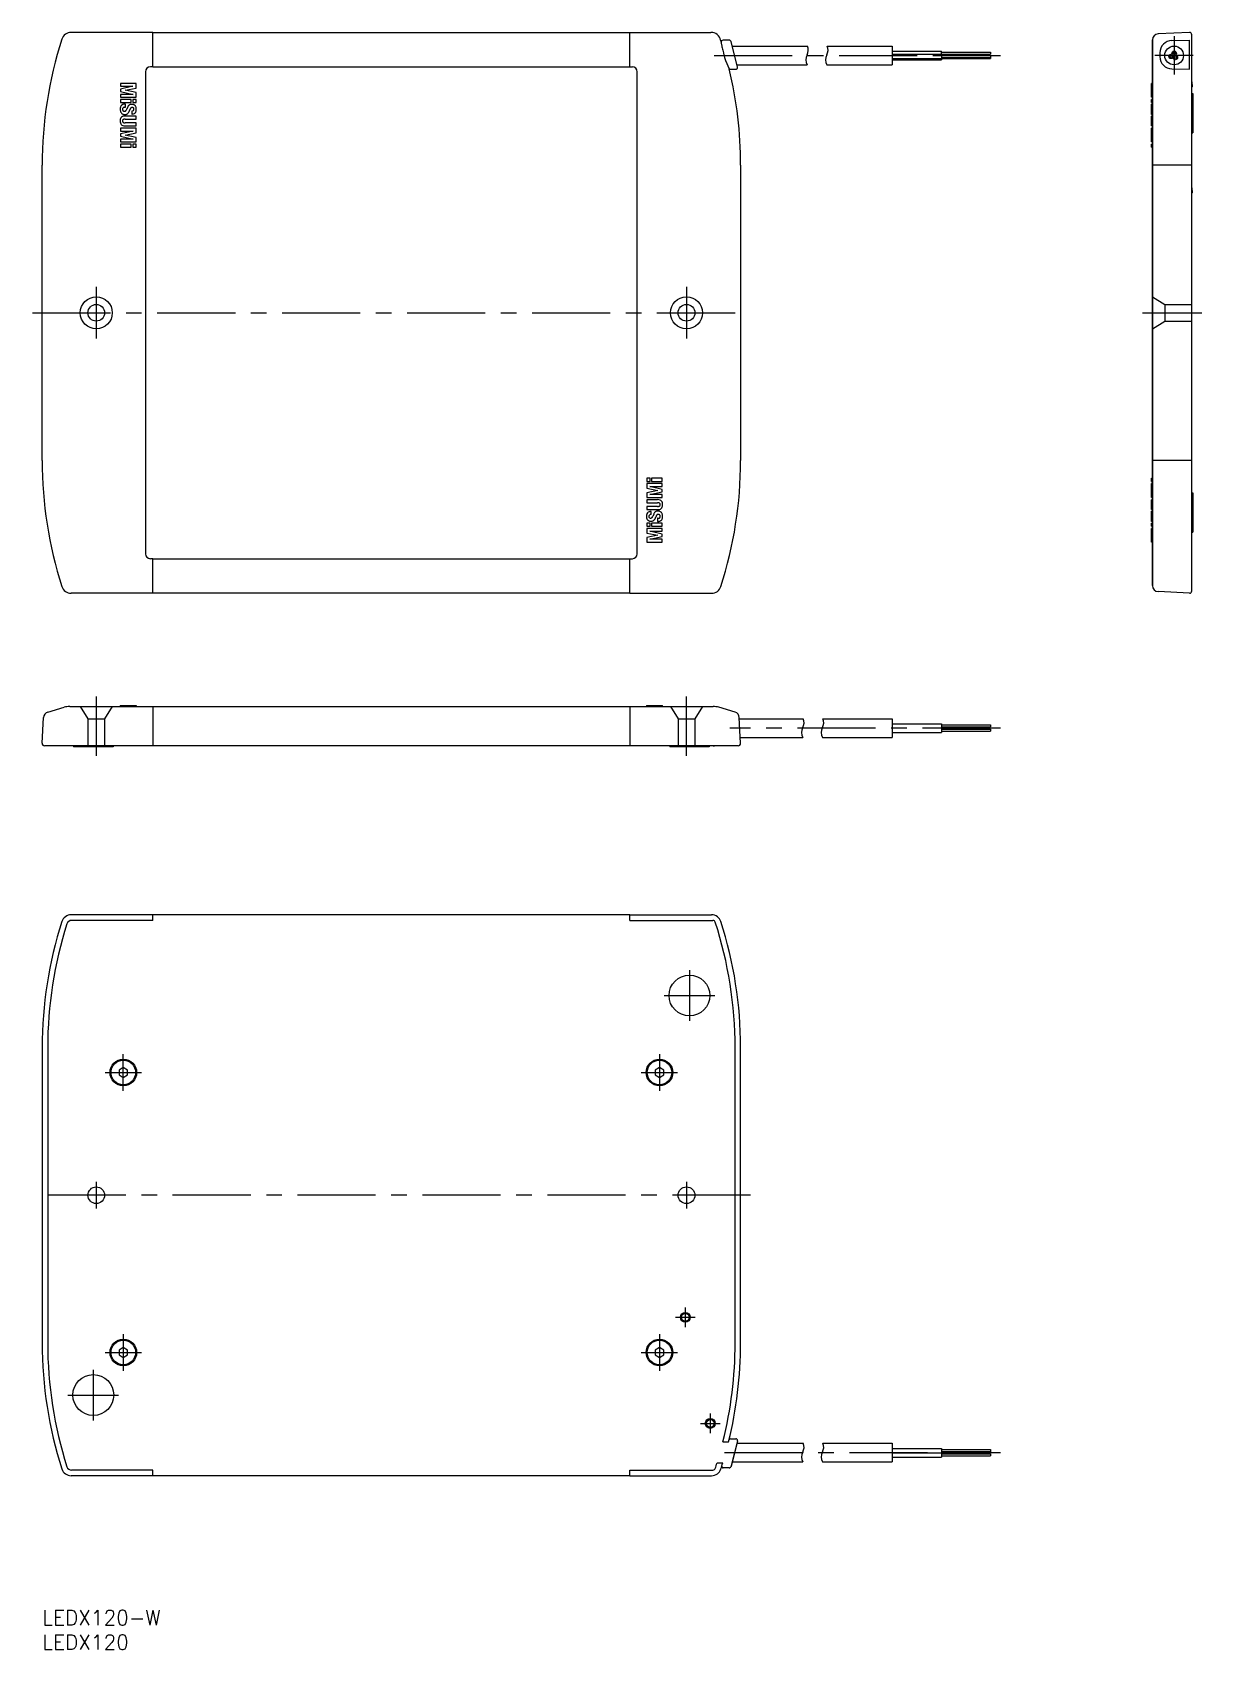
# Model space of a CAD drawing. Extents: x -2 to 236, y -8 to 321.
import ezdxf

# ---------------------------------------------------------------- set-up
doc = ezdxf.new("R2010")
doc.units = 0
doc.header["$LTSCALE"] = 0.5
doc.linetypes.add('CENTER', pattern=[50.8, 31.75, -6.35, 6.35, -6.35])
doc.linetypes.add('DASHED', pattern=[19.05, 12.7, -6.35])
doc.layers.get('0').update_dxf_attribs({"linetype": 'CONTINUOUS'})
doc.layers.add('CENTER', color=1, linetype='CENTER')
doc.styles.get("Standard").update_dxf_attribs({"font": 'txt.shx', "height": 3, "bigfont": 'bigfont.shx'})

# ---------------------------------------------------------------- blocks, each defined once
blk = doc.blocks.new('*U29')
at = {"color": 7, "linetype": 'CONTINUOUS'}
blk.add_text('LEDX120-W', height=3, dxfattribs=at).set_placement((0, -3))
blk = doc.blocks.new('*U30')
at = {"color": 7, "linetype": 'CONTINUOUS'}
blk.add_text('LEDX120', height=3, dxfattribs=at).set_placement((0, -8))

msp = doc.modelspace()

# ---------------------------------------------------------------- linework, layer by layer
at = {"color": 7, "linetype": 'CONTINUOUS'}
for p, q in [((22.5, 320.7), (5.91, 320.7)), ((22.5, 313.68), (22.5, 320.7)), ((22.5, 320.69), (119.5, 320.69)), ((119.5, 313.68), (119.5, 320.7)), ((119.5, 320.7), (135.97, 320.7)), ((137.93, 319.1), (138.17, 317.92)), ((139.7, 319.1), (138.42, 319.1)), ((139.96, 318.98), (139.89, 319.04)), ((225.74, 319.17), (225.74, 208.23)), ((225.74, 208.25), (225.74, 319.15)), ((233.24, 320.7), (226.87, 320.37)), ((229.7, 319.04), (233.24, 319.1)), ((233.24, 313.2), (233.24, 319.1)), ((233.74, 207.2), (233.74, 320.2)), ((138.17, 317.92), (138.21, 317.74)), ((138.21, 317.74), (138.25, 317.54)), ((138.25, 317.54), (138.3, 317.31)), ((138.3, 317.31), (138.36, 317.08)), ((138.36, 317.08), (138.42, 316.83)), ((138.42, 316.83), (138.49, 316.56)), ((138.49, 316.56), (138.51, 316.46)), ((138.51, 316.46), (138.73, 315.59)), ((138.73, 315.59), (138.95, 314.97)), ((141.39, 313.63), (140.06, 318.82)), ((140.3, 317.9), (155.6, 317.9)), ((159.6, 317.9), (172.83, 317.9)), ((172.83, 317.9), (172.83, 314.1)), ((172.83, 316.9), (182.83, 316.9)), ((172.83, 316.25), (182.83, 316.25)), ((182.83, 316.25), (182.83, 316.9)), ((182.83, 316.65), (192.83, 316.65)), ((182.83, 316.25), (192.83, 316.25)), ((182.83, 316.25), (182.83, 315.35)), ((182.83, 316), (192.83, 316)), ((182.83, 315.6), (192.83, 315.6)), ((192.83, 316.65), (192.83, 316.25)), ((192.83, 316), (192.83, 315.6)), ((192.83, 315.6), (192.83, 315.39)), ((227.24, 316.54), (227.24, 315.76)), ((21, 312.68), (21, 214.72)), ((22.5, 313.68), (22, 313.68)), ((22.5, 313.7), (119.5, 313.7)), ((119.5, 313.68), (120, 313.68)), ((121, 214.72), (121, 312.68)), ((138.95, 314.97), (139.67, 313.26)), ((139.67, 313.26), (139.87, 313.2)), ((139.87, 313.2), (141.05, 313.2)), ((141.27, 314.1), (155.5, 314.1)), ((141.29, 313.31), (141.33, 313.37)), ((159.5, 314.1), (172.83, 314.1)), ((172.83, 315.35), (182.83, 315.35)), ((172.83, 315.14), (182.83, 315.14)), ((182.83, 315.39), (192.83, 315.39)), ((182.83, 315.35), (182.83, 315.14)), ((229.7, 313.26), (233.24, 313.2)), ((15.92, 310.32), (15.92, 309.74)), ((19.08, 310.32), (15.92, 310.32)), ((15.92, 309.74), (18.44, 309.74)), ((18.44, 309.74), (15.92, 309.16)), ((15.92, 309.16), (15.92, 308.67)), ((16.85, 308.92), (19.08, 309.37)), ((19.08, 309.37), (19.08, 310.32)), ((225.53, 307.51), (225.53, 310.32)), ((225.74, 310.32), (225.53, 310.32)), ((225.74, 309.37), (225.53, 309.37)), ((233.84, 309.7), (233.74, 309.57)), ((233.84, 309.7), (233.78, 310.59)), ((15.92, 308.67), (18.48, 308.1)), ((15.92, 308.1), (15.92, 307.51)), ((18.48, 308.1), (15.92, 308.1)), ((15.92, 307.51), (19.08, 307.51)), ((15.92, 307.07), (15.92, 306.43)), ((18.12, 307.07), (15.92, 307.07)), ((15.92, 306.43), (18.12, 306.43)), ((16.91, 306.1), (16.78, 306.1)), ((19.08, 308.46), (16.85, 308.92)), ((16.91, 305.46), (16.91, 306.1)), ((18.12, 306.43), (18.12, 307.07)), ((18.41, 307.07), (18.41, 306.43)), ((19.08, 307.07), (18.41, 307.07)), ((18.41, 306.43), (19.08, 306.43)), ((19.08, 307.51), (19.08, 308.46)), ((19.08, 306.43), (19.08, 307.07)), ((225.74, 308.92), (225.53, 308.92)), ((225.74, 308.46), (225.53, 308.46)), ((225.74, 307.51), (225.53, 307.51)), ((225.53, 306.43), (225.53, 307.07)), ((225.53, 307.07), (225.74, 307.07)), ((225.53, 306.43), (225.74, 306.43)), ((225.53, 304), (225.53, 306.1)), ((225.74, 306.1), (225.53, 306.1)), ((225.74, 306.06), (225.53, 306.06)), ((233.74, 308.3), (233.94, 308.3)), ((233.94, 308.3), (233.94, 300.3)), ((16.81, 305.46), (16.91, 305.46)), ((16.87, 303.05), (19.08, 303.05)), ((19.08, 303.69), (16.88, 303.69)), ((17.66, 304.6), (17.88, 305.09)), ((18.2, 304.71), (18.2, 304.1)), ((18.2, 304.1), (18.29, 304.1)), ((19.08, 303.05), (19.08, 303.69)), ((225.74, 305.06), (225.53, 305.06)), ((225.74, 304.1), (225.53, 304.1)), ((225.53, 304), (225.74, 304)), ((225.53, 301.67), (225.53, 303.69)), ((225.74, 303.69), (225.53, 303.69)), ((225.74, 303.05), (225.53, 303.05)), ((15.92, 301.22), (15.92, 300.64)), ((19.08, 301.22), (15.92, 301.22)), ((15.92, 300.64), (18.48, 300.64)), ((18.48, 300.64), (15.92, 300.07)), ((15.92, 300.07), (15.92, 299.57)), ((15.92, 299.57), (18.48, 299)), ((16.85, 299.82), (19.08, 300.28)), ((19.08, 299.36), (16.85, 299.82)), ((19.08, 302.31), (16.87, 302.31)), ((16.88, 301.67), (19.08, 301.67)), ((19.08, 301.67), (19.08, 302.31)), ((19.08, 300.28), (19.08, 301.22)), ((19.08, 298.42), (19.08, 299.36)), ((225.74, 302.31), (225.53, 302.31)), ((225.74, 301.67), (225.53, 301.67)), ((225.53, 298.42), (225.53, 301.22)), ((225.74, 301.22), (225.53, 301.22)), ((225.74, 300.28), (225.53, 300.28)), ((225.74, 299.82), (225.53, 299.82)), ((225.74, 299.36), (225.53, 299.36)), ((233.74, 300.3), (233.94, 300.3)), ((15.92, 299), (15.92, 298.42)), ((18.48, 299), (15.92, 299)), ((15.92, 298.42), (19.08, 298.42)), ((15.92, 297.97), (15.92, 297.33)), ((18.12, 297.97), (15.92, 297.97)), ((15.92, 297.33), (18.12, 297.33)), ((18.12, 297.33), (18.12, 297.97)), ((18.41, 297.97), (18.41, 297.33)), ((19.08, 297.97), (18.41, 297.97)), ((18.41, 297.33), (19.08, 297.33)), ((19.08, 297.33), (19.08, 297.97)), ((225.74, 298.42), (225.53, 298.42)), ((225.53, 297.33), (225.53, 297.97)), ((225.53, 297.97), (225.74, 297.97)), ((225.53, 297.33), (225.74, 297.33)), ((0, 233.7), (0, 293.7)), ((142, 293.7), (142, 233.7)), ((233.74, 293.7), (225.74, 293.7)), ((233.84, 288.12), (233.74, 288)), ((233.84, 288.12), (233.78, 289.01)), ((233.74, 233.7), (225.74, 233.7)), ((123.59, 230.06), (122.92, 230.06)), ((122.92, 230.06), (122.92, 229.43)), ((122.92, 229.43), (123.59, 229.43)), ((126.08, 228.98), (122.92, 228.98)), ((122.92, 228.98), (122.92, 228.04)), ((122.92, 228.04), (125.15, 227.58)), ((125.15, 227.58), (122.92, 227.12)), ((122.92, 227.12), (122.92, 226.17)), ((123.52, 228.39), (126.08, 228.39)), ((126.08, 227.82), (123.52, 228.39)), ((123.52, 226.76), (126.08, 227.33)), ((123.59, 229.43), (123.59, 230.06)), ((126.08, 230.06), (123.88, 230.06)), ((123.88, 230.06), (123.88, 229.43)), ((123.88, 229.43), (126.08, 229.43)), ((126.08, 229.43), (126.08, 230.06)), ((126.08, 228.39), (126.08, 228.98)), ((126.08, 227.33), (126.08, 227.82)), ((225.53, 230.06), (225.74, 230.06)), ((225.53, 229.43), (225.53, 230.06)), ((225.53, 229.43), (225.74, 229.43)), ((225.74, 228.98), (225.53, 228.98)), ((225.53, 226.17), (225.53, 228.98)), ((225.74, 228.39), (225.53, 228.39)), ((225.74, 227.82), (225.53, 227.82)), ((225.74, 227.33), (225.53, 227.33)), ((233.74, 227.1), (233.94, 227.1)), ((233.94, 227.1), (233.94, 219.1)), ((122.92, 226.17), (126.08, 226.17)), ((125.12, 225.72), (122.92, 225.72)), ((122.92, 225.72), (122.92, 225.09)), ((122.92, 225.09), (125.13, 225.09)), ((125.13, 224.34), (122.92, 224.34)), ((122.92, 224.34), (122.92, 223.71)), ((122.92, 223.71), (125.12, 223.71)), ((126.08, 226.76), (123.52, 226.76)), ((126.08, 226.17), (126.08, 226.76)), ((225.74, 226.76), (225.53, 226.76)), ((225.74, 226.17), (225.53, 226.17)), ((225.74, 225.72), (225.53, 225.72)), ((225.53, 223.71), (225.53, 225.72)), ((225.74, 223.71), (225.53, 223.71)), ((123.59, 220.97), (122.92, 220.97)), ((122.92, 220.97), (122.92, 220.33)), ((122.92, 220.33), (123.59, 220.33)), ((123.59, 220.33), (123.59, 220.97)), ((123.8, 223.3), (123.71, 223.3)), ((123.8, 222.69), (123.8, 223.3)), ((126.08, 220.97), (123.88, 220.97)), ((123.88, 220.97), (123.88, 220.33)), ((123.88, 220.33), (126.08, 220.33)), ((124.34, 222.8), (124.12, 222.31)), ((125.19, 221.93), (125.09, 221.93)), ((125.09, 221.93), (125.09, 221.3)), ((125.09, 221.3), (125.22, 221.3)), ((126.08, 220.33), (126.08, 220.97)), ((225.74, 223.4), (225.53, 223.4)), ((225.53, 221.3), (225.53, 223.4)), ((225.74, 221.3), (225.53, 221.3)), ((225.53, 220.97), (225.74, 220.97)), ((225.53, 220.33), (225.53, 220.97)), ((225.53, 220.33), (225.74, 220.33)), ((126.08, 219.88), (122.92, 219.88)), ((122.92, 219.88), (122.92, 218.94)), ((122.92, 218.94), (125.15, 218.48)), ((125.15, 218.48), (122.92, 218.03)), ((122.92, 218.03), (122.92, 217.08)), ((122.92, 217.08), (126.08, 217.08)), ((123.52, 219.3), (126.08, 219.3)), ((126.08, 218.73), (123.52, 219.3)), ((123.56, 217.66), (126.08, 218.23)), ((126.08, 217.66), (123.56, 217.66)), ((126.08, 219.3), (126.08, 219.88)), ((126.08, 218.23), (126.08, 218.73)), ((126.08, 217.08), (126.08, 217.66)), ((225.74, 219.88), (225.53, 219.88)), ((225.53, 217.08), (225.53, 219.88)), ((225.74, 219.3), (225.53, 219.3)), ((225.74, 218.73), (225.53, 218.73)), ((225.74, 218.23), (225.53, 218.23)), ((225.74, 217.66), (225.53, 217.66)), ((225.74, 217.08), (225.53, 217.08)), ((233.74, 219.1), (233.94, 219.1)), ((22.5, 213.72), (22, 213.72)), ((22.5, 206.7), (22.5, 213.72)), ((22.5, 213.7), (119.5, 213.7)), ((119.5, 213.72), (120, 213.72)), ((119.5, 206.7), (119.5, 213.72)), ((137.98, 208.1), (137.98, 208.1)), ((22.5, 206.7), (5.91, 206.7)), ((119.5, 206.71), (22.5, 206.71)), ((119.5, 206.7), (136.09, 206.7)), ((233.24, 206.7), (226.87, 207.03)), ((0, 176.21), (0.27, 181.44)), ((1.13, 182.53), (4.44, 183.52)), ((5.59, 183.69), (136.41, 183.69)), ((15.87, 183.89), (15.87, 183.69)), ((15.87, 183.89), (19.08, 183.89)), ((15.92, 183.89), (15.92, 183.69)), ((18.12, 183.89), (18.12, 183.69)), ((18.41, 183.89), (18.41, 183.69)), ((19.08, 183.89), (19.08, 183.69)), ((19.08, 183.89), (19.14, 183.89)), ((19.14, 183.69), (19.14, 183.89)), ((19.14, 183.69), (19.14, 183.89)), ((22.5, 183.69), (22.5, 175.69)), ((119.5, 183.69), (119.5, 175.69)), ((122.86, 183.89), (126.08, 183.89)), ((122.86, 183.89), (122.86, 183.69)), ((122.92, 183.69), (122.92, 183.89)), ((126.08, 183.89), (126.13, 183.89)), ((126.08, 183.69), (126.08, 183.89)), ((126.13, 183.69), (126.13, 183.89)), ((140.87, 182.53), (137.56, 183.52)), ((142, 176.21), (141.73, 181.44)), ((141.74, 181.19), (154.72, 181.19)), ((158.72, 181.19), (172.83, 181.19)), ((158.72, 181.19), (172.83, 181.19)), ((172.83, 181.19), (172.83, 177.39)), ((172.83, 180.18), (182.83, 180.18)), ((172.83, 178.4), (182.83, 178.4)), ((182.83, 180.17), (182.83, 179.3)), ((182.83, 179.93), (192.83, 179.93)), ((182.83, 179.53), (192.83, 179.53)), ((182.83, 179.3), (182.83, 178.4)), ((182.83, 179.05), (192.83, 179.05)), ((182.83, 178.65), (192.83, 178.65)), ((192.83, 179.93), (192.83, 179.53)), ((192.83, 179.05), (192.83, 178.65)), ((141.5, 175.69), (0.5, 175.69)), ((6.4, 175.69), (6.4, 175.49)), ((14.4, 175.49), (6.4, 175.49)), ((14.4, 175.69), (14.4, 175.49)), ((127.6, 175.69), (127.6, 175.49)), ((135.6, 175.49), (127.6, 175.49)), ((135.6, 175.69), (135.6, 175.49)), ((136.47, 175.59), (136.69, 175.69)), ((136.47, 175.69), (136.47, 175.59)), ((141.94, 177.39), (154.62, 177.39)), ((158.62, 177.39), (172.83, 177.39)), ((22.5, 141.35), (5.91, 141.35)), ((22.5, 140.21), (22.5, 141.35)), ((119.5, 140.21), (119.5, 141.35)), ((119.5, 141.35), (136.09, 141.35)), ((22.5, 140.21), (5.99, 140.21)), ((119.5, 141.32), (22.5, 141.32)), ((119.5, 140.21), (136.37, 140.21)), ((0, 114.35), (0, 54.35)), ((1.12, 114.35), (1.12, 54.35)), ((140.88, 54.35), (140.88, 114.35)), ((142, 54.35), (142, 114.35)), ((16.5, 110.3), (15.63, 109.8)), ((15.63, 109.8), (15.63, 108.8)), ((15.63, 108.8), (16.5, 108.3)), ((17.37, 109.8), (16.5, 110.3)), ((16.5, 108.3), (17.37, 108.8)), ((17.37, 108.8), (17.37, 109.8)), ((125.5, 110.3), (124.63, 109.8)), ((124.63, 109.8), (124.63, 108.8)), ((124.63, 108.8), (125.5, 108.3)), ((126.37, 109.8), (125.5, 110.3)), ((125.5, 108.3), (126.37, 108.8)), ((126.37, 108.8), (126.37, 109.8)), ((16.5, 53.4), (15.63, 52.9)), ((15.63, 52.9), (15.63, 51.9)), ((17.37, 52.9), (16.5, 53.4)), ((17.37, 51.9), (17.37, 52.9)), ((125.5, 53.4), (124.63, 52.9)), ((124.63, 52.9), (124.63, 51.9)), ((126.37, 52.9), (125.5, 53.4)), ((126.37, 51.9), (126.37, 52.9)), ((15.63, 51.9), (16.5, 51.4)), ((16.5, 51.4), (17.37, 51.9)), ((124.63, 51.9), (125.5, 51.4)), ((125.5, 51.4), (126.37, 51.9)), ((138.41, 34.27), (139.56, 34.27)), ((139.94, 34.85), (141.05, 34.85)), ((141.34, 34.47), (140, 29.17)), ((141.38, 34.41), (140.06, 29.23)), ((141.27, 33.95), (154.72, 33.95)), ((158.72, 33.95), (172.83, 33.95)), ((172.83, 33.95), (172.83, 30.15)), ((172.83, 32.91), (182.83, 32.91)), ((182.83, 32.91), (182.83, 32.01)), ((137.2, 29.95), (138.37, 29.95)), ((138.34, 29.84), (138.34, 29.84)), ((140.3, 30.15), (154.62, 30.15)), ((158.62, 30.15), (172.83, 30.15)), ((172.83, 32.01), (182.83, 32.01)), ((172.83, 31.15), (182.83, 31.15)), ((182.83, 32.66), (192.83, 32.66)), ((182.83, 32.26), (192.83, 32.26)), ((182.83, 32.05), (192.83, 32.05)), ((182.83, 32.01), (182.83, 31.15)), ((182.83, 31.8), (192.83, 31.8)), ((182.83, 31.4), (192.83, 31.4)), ((192.83, 32.66), (192.83, 32.26)), ((192.83, 32.26), (192.83, 32.05)), ((192.83, 31.8), (192.83, 31.4)), ((22.5, 27.35), (5.91, 27.35)), ((22.5, 28.49), (5.99, 28.49)), ((22.5, 27.35), (22.5, 28.49)), ((22.5, 27.37), (119.5, 27.37)), ((119.5, 28.49), (136.37, 28.49)), ((119.5, 27.35), (119.5, 28.49)), ((119.5, 27.35), (136.09, 27.35)), ((139.7, 28.95), (138.47, 28.95))]:
    msp.add_line(p, q, dxfattribs=at)
at = {"color": 3, "linetype": 'DASHED'}
for p, q in [((225.74, 266.95), (228.24, 265.4)), ((228.24, 265.4), (233.74, 265.4)), ((228.24, 265.4), (228.24, 262)), ((225.74, 260.45), (228.24, 262)), ((228.24, 262), (233.74, 262)), ((7.75, 183.69), (9.3, 181.19)), ((9.3, 181.19), (9.3, 175.69)), ((9.3, 181.19), (12.7, 181.19)), ((14.25, 183.69), (12.7, 181.19)), ((12.7, 181.19), (12.7, 175.69)), ((127.75, 183.69), (129.3, 181.19)), ((129.3, 181.19), (129.3, 175.69)), ((129.3, 181.19), (132.7, 181.19)), ((134.25, 183.69), (132.7, 181.19)), ((132.7, 181.19), (132.7, 175.69))]:
    msp.add_line(p, q, dxfattribs=at)
at = {"color": 1, "linetype": 'CENTER'}
msp.add_line((223.74, 263.7), (235.74, 263.7), dxfattribs=at)
at = {"color": 7, "linetype": 'CONTINUOUS'}
for centre, radius in [((230.14, 316), 1.9), ((229.51, 315.8), 0.45), ((229.51, 315.8), 0.2), ((230.14, 316.45), 0.45), ((230.14, 316.45), 0.2), ((230.39, 315.59), 0.45), ((230.39, 315.59), 0.2), ((11, 263.7), 3.25), ((131, 263.7), 3.25), ((11, 263.7), 1.7), ((131, 263.7), 1.7), ((131.6, 124.95), 4.15), ((16.5, 109.3), 2.7), ((16.5, 109.3), 2.5), ((125.5, 109.3), 2.7), ((125.5, 109.3), 2.5), ((11, 84.35), 1.7), ((131, 84.35), 1.7), ((130.75, 59.55), 0.783), ((16.5, 52.4), 2.7), ((16.5, 52.4), 2.5), ((125.5, 52.4), 2.7), ((125.5, 52.4), 2.5), ((10.4, 43.75), 4.15), ((135.82, 37.97), 0.783)]:
    msp.add_circle(centre, radius, dxfattribs=at)
at = {"color": 3, "linetype": 'CONTINUOUS'}
for centre in [(130.75, 59.55), (135.82, 37.97)]:
    msp.add_circle(centre, 1, dxfattribs=at)
at = {"color": 7, "linetype": 'CONTINUOUS'}
for centre, radius, start, end in [((83.9, 293.7), 83.9, 162.2276, 180), ((5.91, 318.7), 2, 90, 162.2276), ((135.97, 318.7), 2, 11.5174, 90), ((138.42, 318.7), 0.4, 90, 191.5174), ((139.7, 318.8), 0.301, 52.1665, 89.9846), ((139.77, 318.74), 0.3, 14.289, 52.1203), ((226.94, 319.17), 1.2, 93, 180), ((229.74, 316.54), 2.5, 91, 180), ((233.24, 320.2), 0.5, 360, 90), ((229.74, 315.76), 2.5, 180, 269), ((22, 312.68), 1, 90, 180), ((120, 312.68), 1, 0, 90), ((58.1, 293.7), 83.9, 0, 13.4788), ((141.05, 313.5), 0.3, 270.0025, 322.1434), ((141.1, 313.55), 0.3, 322.1346, 14.3002), ((231.62, 310.43), 2.16, 4.2592, 11.7312), ((16.74, 305.31), 0.851, 147.9149, 163.106), ((16.55, 305.43), 0.621, 125.1814, 147.8923), ((16.65, 305.29), 0.796, 108.8457, 124.9679), ((16.69, 305.18), 0.912, 100.049, 115.5986), ((16.77, 304.76), 1.34, 89.6127, 100.102), ((18.34, 305.11), 1.05, 142.8786, 148.0498), ((18.19, 305.22), 0.861, 132.4951, 142.9944), ((18.09, 305.33), 0.715, 115.7545, 132.52), ((18.12, 305.26), 0.79, 102.0976, 115.2887), ((18.19, 304.93), 1.12, 92.8476, 102.1312), ((18.21, 304.52), 1.54, 86.2707, 93.0427), ((18.24, 304.82), 1.24, 78.0032, 86.422), ((18.33, 305.22), 0.826, 65.6734, 78.3179), ((18.35, 305.27), 0.77, 51.9658, 65.619), ((18.39, 305.32), 0.701, 37.0761, 52.0353), ((18.29, 305.25), 0.821, 24.1079, 36.8746), ((17.95, 305.1), 2.08, 173.1855, 181.3344), ((17.86, 305.09), 1.99, 181.0427, 186.8281), ((17.13, 302.77), 1.26, 161.7612, 179.3029), ((17.86, 302.7), 1.99, 177.6291, 191.4778), ((17.15, 305.2), 1.27, 163.4224, 173.2172), ((17.32, 305.02), 1.45, 186.8136, 195.5492), ((17.05, 304.95), 1.16, 195.7866, 203.297), ((16.58, 302.96), 0.672, 129.969, 162.9178), ((16.82, 304.85), 0.919, 203.1708, 217.9154), ((16.65, 304.74), 0.711, 219.1524, 231.0174), ((16.69, 302.81), 0.869, 103.4652, 129.0776), ((16.68, 304.77), 0.761, 230.9343, 247.7908), ((16.83, 305.06), 0.499, 158.3421, 173.9125), ((16.82, 305.06), 0.494, 173.3126, 195.2936), ((16.86, 302.68), 0.531, 168.5834, 183.2771), ((16.67, 302.66), 0.344, 181.919, 208.3905), ((16.74, 305.04), 0.408, 195.3623, 212.7226), ((16.62, 302.72), 0.291, 142.6709, 167.8147), ((16.67, 305.12), 0.33, 129.067, 157.634), ((16.62, 302.64), 0.29, 209.9432, 225.9646), ((16.67, 305), 0.331, 212.9204, 234.1217), ((16.65, 302.7), 0.33, 120.4908, 142.2896), ((16.73, 304.91), 0.901, 248.1585, 261.3108), ((16.67, 302.69), 0.36, 226.4212, 251.1201), ((16.65, 305.12), 0.32, 109.066, 127.4349), ((16.67, 304.99), 0.322, 234.0897, 255.724), ((16.71, 302.59), 0.451, 101.9551, 119.6605), ((16.85, 302.11), 1.58, 88.9748, 102.9765), ((16.74, 304.88), 0.58, 95.9325, 109.2156), ((16.71, 305.17), 0.511, 256.2445, 270.8321), ((16.81, 305.33), 1.33, 260.6294, 266.9133), ((16.81, 302.14), 0.914, 94.2403, 102.5167), ((16.8, 304.29), 1.17, 89.4486, 95.9752), ((16.72, 305.29), 0.632, 269.6802, 278.6908), ((16.82, 305.53), 1.53, 266.851, 275.3703), ((16.87, 301.44), 1.62, 89.7265, 94.3848), ((16.76, 305.05), 0.383, 277.7651, 297.8858), ((16.77, 305.03), 0.363, 296.6208, 317.8021), ((16.88, 304.94), 0.94, 275.0983, 282.8893), ((16.63, 305.16), 0.55, 317.3193, 327.4288), ((16.94, 304.67), 0.666, 283.1562, 303.811), ((16.21, 305.41), 1.05, 328.1773, 336.0008), ((15.52, 305.72), 1.8, 335.9306, 339.1284), ((12.02, 307.03), 5.53, 339.4294, 341.0417), ((22.97, 303.24), 6.05, 159.7525, 160.7646), ((19.85, 304.39), 2.72, 157.5469, 159.7432), ((16.91, 304.7), 0.707, 304.4432, 318.2549), ((18.94, 304.76), 1.74, 153.0372, 157.6102), ((18.66, 304.9), 1.43, 148.0981, 153.0354), ((16.64, 304.94), 1.06, 318.3097, 329.4975), ((16.02, 305.31), 1.79, 329.3842, 336.5843), ((18.82, 304.71), 1.01, 150.3743, 158.1497), ((18.38, 304.96), 0.506, 134.6508, 150.3319), ((18.23, 305.1), 0.31, 101.4389, 133.3233), ((18.3, 304.86), 0.562, 89.6665, 103.5042), ((18.28, 305.18), 0.478, 260.9744, 304.7726), ((18.3, 305.17), 1.07, 269.5232, 283.7158), ((18.31, 304.88), 0.543, 76.2449, 90.8287), ((18.36, 305.09), 0.322, 52.2337, 75.6006), ((18.31, 305.06), 0.363, 311.3537, 9.7413), ((18.39, 304.83), 0.721, 283.5818, 320.8694), ((18.38, 305.13), 0.285, 21.8777, 50.0959), ((18.28, 305.08), 0.392, 6.1006, 22.4156), ((18.27, 304.89), 0.849, 322.3799, 345.7708), ((18.12, 305.17), 1.02, 13.86, 24.1461), ((17.86, 305.11), 1.28, 5.582, 13.7344), ((17.82, 305.02), 1.31, 345.3455, 353.6719), ((17.39, 305.07), 1.75, 353.428, 5.3601), ((16.75, 302.51), 0.866, 193.6784, 217.5508), ((16.66, 302.48), 0.774, 219.712, 248.5094), ((16.82, 302.88), 1.21, 248.348, 272.4896), ((16.76, 302.96), 0.641, 250.8649, 260.6658), ((16.86, 303.69), 1.38, 261.3614, 270.4756), ((231.62, 288.85), 2.16, 4.2592, 11.7312), ((83.9, 233.7), 83.9, 180, 197.7724), ((58.1, 233.7), 83.9, 342.2276, 0), ((125.18, 224.52), 1.21, 68.348, 92.4896), ((125.15, 225.29), 1.58, 268.9748, 282.9765), ((125.14, 223.71), 1.38, 81.3614, 90.4756), ((125.13, 225.96), 1.62, 269.7265, 274.3848), ((125.19, 225.26), 0.914, 274.2403, 282.5167), ((125.24, 224.44), 0.641, 70.8649, 80.6658), ((125.29, 224.81), 0.451, 281.9551, 299.6605), ((125.33, 224.7), 0.36, 46.4212, 71.1201), ((125.31, 224.59), 0.869, 283.4652, 309.0776), ((125.35, 224.7), 0.33, 300.4908, 322.2896), ((125.38, 224.76), 0.29, 29.9432, 45.9646), ((125.38, 224.68), 0.291, 322.6709, 347.8147), ((125.34, 224.92), 0.774, 39.712, 68.5094), ((125.33, 224.74), 0.344, 1.919, 28.3905), ((125.14, 224.72), 0.531, 348.5834, 3.2771), ((125.42, 224.43), 0.672, 309.969, 342.9178), ((125.25, 224.89), 0.866, 13.6784, 37.5508), ((124.87, 224.63), 1.26, 341.7612, 359.3029), ((124.14, 224.7), 1.99, 357.6291, 11.4778), ((124.61, 222.32), 1.75, 173.428, 185.3601), ((124.18, 222.38), 1.31, 165.3455, 173.6719), ((124.14, 222.28), 1.28, 185.582, 193.7344), ((123.73, 222.5), 0.849, 142.3799, 165.7708), ((123.88, 222.22), 1.02, 193.86, 204.1461), ((123.71, 222.14), 0.821, 204.1079, 216.8746), ((123.61, 222.07), 0.701, 217.0761, 232.0353), ((123.61, 222.57), 0.721, 103.5818, 140.8694), ((123.65, 222.13), 0.77, 231.9658, 245.619), ((123.69, 222.33), 0.363, 131.3537, 189.7413), ((123.72, 222.31), 0.392, 186.1006, 202.4156), ((123.67, 222.18), 0.826, 245.6734, 258.3179), ((123.62, 222.27), 0.285, 201.8777, 230.0959), ((123.64, 222.31), 0.322, 232.2337, 255.6006), ((123.7, 222.23), 1.07, 89.5232, 103.7158), ((123.72, 222.21), 0.478, 80.9744, 124.7726), ((123.76, 222.58), 1.24, 258.0032, 266.422), ((123.69, 222.52), 0.543, 256.2449, 270.8287), ((123.7, 222.54), 0.562, 269.6665, 283.5042), ((123.79, 222.88), 1.54, 266.2707, 273.0427), ((123.77, 222.3), 0.31, 281.4389, 313.3233), ((123.81, 222.46), 1.12, 272.8476, 282.1312), ((123.62, 222.43), 0.506, 314.6508, 330.3319), ((123.88, 222.14), 0.79, 282.0976, 295.2887), ((123.18, 222.68), 1.01, 330.3743, 338.1497), ((123.91, 222.07), 0.715, 295.7545, 312.52), ((125.98, 222.09), 1.79, 149.3842, 156.5843), ((123.81, 222.18), 0.861, 312.4951, 322.9944), ((125.36, 222.46), 1.06, 138.3097, 149.4975), ((123.66, 222.29), 1.05, 322.8786, 328.0498), ((123.34, 222.49), 1.43, 328.0981, 333.0354), ((125.09, 222.69), 0.707, 124.4432, 138.2549), ((123.06, 222.63), 1.74, 333.0372, 337.6102), ((122.15, 223.01), 2.72, 337.5469, 339.7432), ((125.06, 222.72), 0.666, 103.1562, 123.811), ((119.03, 224.16), 6.05, 339.7525, 340.7646), ((129.98, 220.37), 5.53, 159.4294, 161.0417), ((126.48, 221.68), 1.8, 155.9306, 159.1284), ((125.79, 221.98), 1.05, 148.1773, 156.0008), ((125.37, 222.24), 0.55, 137.3193, 147.4288), ((125.12, 222.46), 0.94, 95.0983, 102.8893), ((125.23, 222.37), 0.363, 116.6208, 137.8021), ((125.18, 221.87), 1.53, 86.851, 95.3703), ((125.24, 222.35), 0.383, 97.7651, 117.8858), ((125.28, 222.1), 0.632, 89.6802, 98.6908), ((125.2, 223.11), 1.17, 269.4486, 275.9752), ((125.23, 222.64), 1.34, 269.6127, 280.102), ((125.19, 222.07), 1.33, 80.6294, 86.9133), ((125.29, 222.22), 0.511, 76.2445, 90.8321), ((125.26, 222.52), 0.58, 275.9325, 289.2156), ((125.27, 222.49), 0.901, 68.1585, 81.3108), ((125.33, 222.41), 0.322, 54.0897, 75.724), ((125.35, 222.27), 0.32, 289.066, 307.4349), ((125.31, 222.22), 0.912, 280.049, 295.5986), ((125.33, 222.4), 0.331, 32.9204, 54.1217), ((125.33, 222.27), 0.33, 309.067, 337.634), ((125.32, 222.62), 0.761, 50.9343, 67.7908), ((125.26, 222.36), 0.408, 15.3623, 32.7226), ((125.35, 222.11), 0.796, 288.8457, 304.9679), ((125.17, 222.33), 0.499, 338.3421, 353.9125), ((125.18, 222.34), 0.494, 353.3126, 15.2936), ((125.35, 222.66), 0.711, 39.1524, 51.0174), ((125.45, 221.96), 0.621, 305.1814, 327.8923), ((125.18, 222.54), 0.919, 23.1708, 37.9154), ((125.26, 222.09), 0.851, 327.9149, 343.106), ((124.95, 222.45), 1.16, 15.7866, 23.297), ((124.68, 222.38), 1.45, 6.8136, 15.5492), ((124.85, 222.2), 1.27, 343.4224, 353.2172), ((124.14, 222.31), 1.99, 1.0427, 6.8281), ((124.05, 222.3), 2.08, 353.1855, 1.3344), ((22, 214.72), 1, 180, 270), ((120, 214.72), 1, 270, 0), ((5.91, 208.7), 2, 197.7724, 270), ((136.09, 208.7), 2, 270, 342.2276), ((226.94, 208.23), 1.2, 180, 267), ((233.24, 207.2), 0.5, 270, 0), ((1.47, 181.38), 1.2, 106.6992, 177), ((5.59, 179.69), 4, 90, 106.6211), ((136.41, 179.69), 4, 73.3789, 90), ((140.53, 181.38), 1.2, 3, 73.3008), ((0.5, 176.19), 0.5, 177, 270), ((141.5, 176.19), 0.5, 270, 3), ((5.91, 139.35), 2, 90, 162.2276), ((136.09, 139.35), 2, 17.7724, 90), ((83.9, 114.35), 83.9, 162.2276, 180), ((83.9, 114.35), 82.78, 162.302, 180), ((5.99, 139.21), 1, 90, 162.302), ((136.37, 139.71), 0.5, 17.9526, 90), ((58.1, 114.35), 82.78, 0, 17.9526), ((58.1, 114.35), 83.9, 0, 17.7724), ((83.9, 54.35), 83.9, 180, 197.7724), ((83.9, 54.35), 82.78, 180, 197.698), ((58.1, 54.35), 82.78, 345.9618, 0), ((58.1, 54.35), 83.9, 346.1533, 0), ((139.94, 34.55), 0.3, 90, 166.3999), ((141.05, 34.55), 0.3, 345.7167, 90), ((141.05, 34.5), 0.35, 345.7167, 71.7275), ((58.1, 54.35), 82.78, 342.0474, 342.8574), ((58.1, 54.35), 83.9, 342.2276, 343.0935), ((5.91, 29.35), 2, 197.7724, 270), ((5.99, 29.49), 1, 197.698, 270), ((136.09, 29.35), 2, 270, 342.2276), ((136.37, 28.99), 0.5, 270, 342.0474), ((138.47, 29.25), 0.3, 162.6573, 270), ((139.7, 29.25), 0.301, 270.0154, 307.8335), ((139.7, 29.25), 0.301, 307.8832, 345.7013), ((139.62, 29.45), 0.513, 301.9247, 319.1873), ((139.71, 29.33), 0.365, 322.7351, 343.3964)]:
    msp.add_arc(centre, radius, start, end, dxfattribs=at)
at = {"color": 3, "linetype": 'CONTINUOUS'}
for centre, start, end in [((157.24, 315.1), 150, 210), ((153.77, 317.1), 330, 23.5782), ((161.24, 315.1), 150, 210), ((157.77, 317.1), 330, 23.5782), ((152.89, 180.39), 330, 23.5782), ((156.89, 180.39), 330, 23.5782), ((156.35, 178.39), 150, 210), ((160.35, 178.39), 150, 210), ((152.89, 33.15), 330, 23.5782), ((156.89, 33.15), 330, 23.5782), ((156.35, 31.15), 150, 210), ((160.35, 31.15), 150, 210)]:
    msp.add_arc(centre, 2, start, end, dxfattribs=at)
at = {"layer": 'CENTER', "color": 1, "linetype": 'CENTER'}
for p, q in [((230.14, 319.9), (230.14, 312.1)), ((136.63, 316), (194.83, 316)), ((234.04, 316), (226.24, 316)), ((11, 268.95), (11, 258.45)), ((131, 268.95), (131, 258.45)), ((-2, 263.7), (144, 263.7)), ((11, 185.69), (11, 173.69)), ((131, 173.69), (131, 185.69)), ((194.83, 179.29), (139.84, 179.29)), ((131.6, 130.1), (131.6, 119.8)), ((126.45, 124.95), (136.75, 124.95)), ((16.5, 105.6), (16.5, 113)), ((125.5, 113), (125.5, 105.6)), ((12.8, 109.3), (20.2, 109.3)), ((121.8, 109.3), (129.2, 109.3)), ((11, 87.05), (11, 81.65)), ((131, 87.05), (131, 81.65)), ((144, 84.35), (-2, 84.35)), ((128.75, 59.55), (132.75, 59.55)), ((130.75, 61.55), (130.75, 57.55)), ((16.5, 56.1), (16.5, 48.7)), ((125.5, 56.1), (125.5, 48.7)), ((12.8, 52.4), (20.2, 52.4)), ((121.8, 52.4), (129.2, 52.4)), ((10.4, 48.9), (10.4, 38.6)), ((5.25, 43.75), (15.55, 43.75)), ((135.82, 39.97), (135.82, 35.97)), ((133.82, 37.97), (137.82, 37.97)), ((138.73, 32.05), (194.83, 32.05))]:
    msp.add_line(p, q, dxfattribs=at)

# ---------------------------------------------------------------- block references
at = {"color": 7, "linetype": 'CONTINUOUS'}
for name in ['*U29', '*U30']:
    msp.add_blockref(name, (0, 0), dxfattribs=at)

doc.saveas('drawing.dxf')
